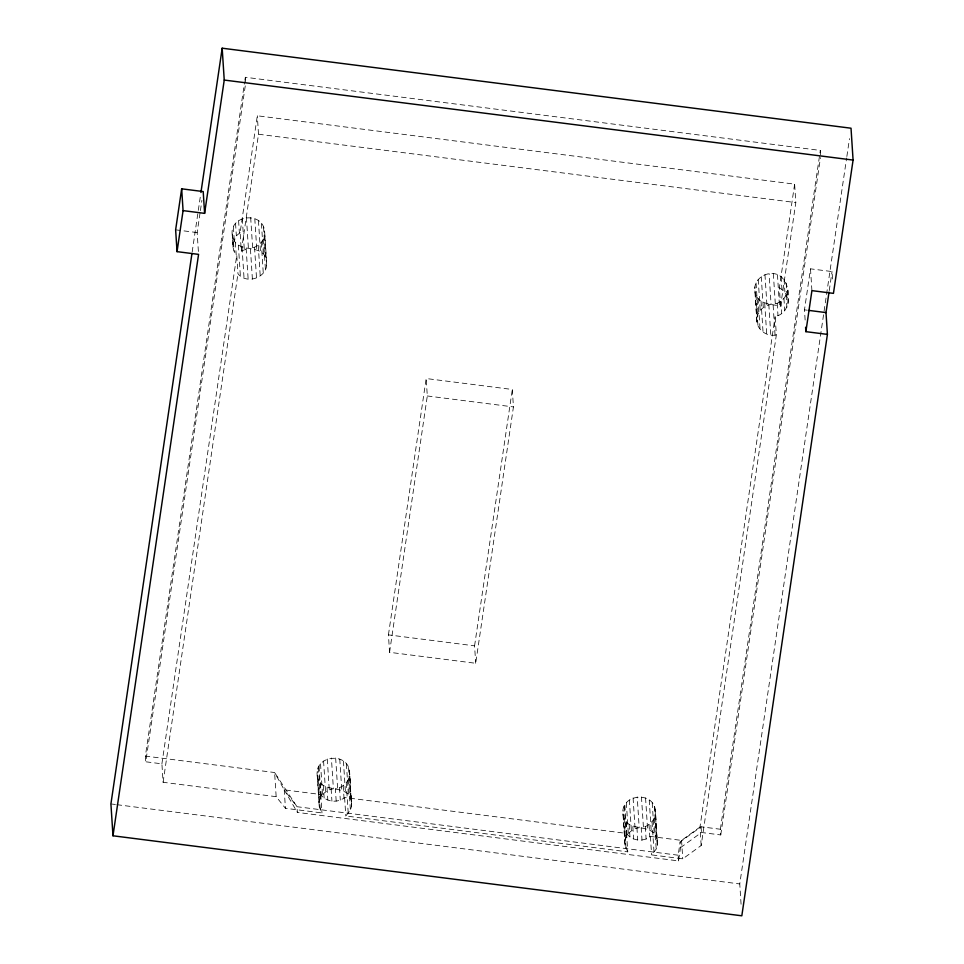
<?xml version="1.0" encoding="UTF-8"?>
<svg xmlns="http://www.w3.org/2000/svg" width="964" height="964" viewBox="0 0 964 964"><rect width="100%" height="100%" fill="white"/><g stroke="black" fill="none" stroke-linecap="round" stroke-linejoin="round"><path stroke-width="0.72" stroke-dasharray="4.82 3.62" d="M232.228 234.915C229.348 215.008 262.425 211.044 264.594 230.926L266.594 261.774C268.872 276.885 247.242 285.416 237.963 273.752L236.77 255.303C231.577 249.881 233.059 241.723 232.228 234.915L233.288 238.831L234.095 251.243M233.023 247.326L232.264 230.866M266.558 265.823L264.594 230.926M680.488 847.657L701.455 832.486L720.759 834.945L720.385 829.245L701.081 826.787L680.126 841.958L680.488 847.657L678.548 860.912L297.358 812.411L296.996 806.711L274.607 772.526L276.162 796.674L285.416 808.29L321.952 812.941L319.204 806.205L317.204 775.345C314.324 755.451 347.402 751.474 349.583 771.357L351.535 806.266L350.402 810.17L345.799 815.978L627.757 851.851L626.564 833.402L344.606 797.529C337.677 803.41 325.916 802.072 320.759 794.493L284.235 789.853L274.607 772.526L145.383 756.089L244.663 81.723M319.204 806.205L317.24 771.296M351.535 806.266L349.583 771.357M627.757 851.851L625.009 845.115L623.009 814.255C620.129 794.36 653.206 790.384 655.387 810.266L657.34 845.175L656.207 849.079L651.604 854.887L682.753 858.852L701.165 845.524L776.345 334.894L775.152 316.445C792.541 313.252 791.721 286.344 781.117 276.68C770.706 268.353 752.908 277.355 754.896 290.971L756.885 321.819C758.029 330.773 767.706 337.038 776.345 334.894M625.009 845.115L623.045 810.206M657.34 845.175L655.387 810.266M756.885 321.819L754.933 286.923M788.034 303.431L787.275 286.983M192.173 252.014L198.09 211.839M198.307 210.357L200.717 193.993M198.391 251.471L197.162 232.577L200.187 212.068M200.404 210.61L201.91 200.355M244.892 80.241L245.326 77.265L820.328 150.42L820.689 156.12M276.162 796.674L163.097 782.286L161.904 763.837L145.757 761.789L245.687 82.964L245.326 77.265M161.904 763.837L236.77 255.303M246.423 217.527L248.411 248.387L241.313 251.05L240.12 232.601L257.316 115.776L794.625 184.148L795.818 202.585L780.575 306.13C770.887 304.009 756.342 304.299 754.896 290.971M163.097 782.286L237.963 273.752M241.313 251.05L258.509 134.225L257.316 115.776M388.432 634.878L426.172 378.527L512.318 389.48L513.438 406.928L475.698 663.28L389.564 652.315L388.432 634.878L474.577 645.844L475.698 663.28M389.564 652.315L427.305 395.963L426.172 378.527M474.577 645.844L512.318 389.48M678.548 860.912L678.174 855.213L680.126 841.958M701.165 845.524L699.972 827.076L775.152 316.445M780.575 306.13L779.382 287.682L794.625 184.148M720.385 829.245L820.328 150.42M720.759 834.945L820.472 157.614M805.133 320.024L804.47 309.854L810.507 268.836L832.04 271.571L832.703 281.753M741.075 904.22L739.762 883.94L846.633 157.963M846.862 156.481L849.489 138.623M829.245 290.622L832.04 271.571M233.059 243.265L236.361 235.855L240.12 232.601M252.399 279.162L250.399 248.302C257.352 247.423 263.461 241.988 264.558 234.975M319.241 802.156C320.337 795.143 326.447 789.697 333.399 788.817L331.399 757.969M336.183 801.144L335.388 788.745C342.328 787.853 348.438 782.419 349.546 775.405M756.921 317.771C758.029 310.757 764.139 305.323 771.08 304.443L769.091 273.583M625.046 841.066C626.142 834.053 632.251 828.606 639.204 827.727L637.204 796.879M775.068 335.219L773.08 304.359C780.021 303.479 786.13 298.033 787.239 291.032M626.564 833.402C629.938 838.306 636.168 840.656 641.988 840.054L641.193 827.654C648.145 826.763 654.243 821.328 655.351 814.315M641.988 840.054L646.109 839.017L650.411 836.439L681.56 840.403L699.972 827.076M233.288 238.831C239.301 254.351 264.618 242.434 266.594 261.774M317.204 775.345C319.337 795.782 349.438 781.78 351.571 802.205M623.009 814.255C625.142 834.679 655.243 820.689 657.376 841.114M258.509 134.225L795.818 202.585M175.629 229.842L197.162 232.577M804.47 309.854L807.338 310.215M427.305 395.963L513.438 406.928M678.174 855.213L296.996 806.711L284.235 789.853L285.416 808.29M110.92 803.928L115.403 804.494M116.897 804.687L739.762 883.94M779.382 287.682L784.901 291.959L788.07 299.382M284.235 789.853L297.358 812.411M810.507 268.836L811.917 290.634M786.202 283.067L787.01 295.466M786.094 294.936L786.901 307.347M784.106 279.548L784.901 291.959M783.937 298.442L784.744 310.854M781.117 276.68L781.924 289.092M780.9 301.298L781.708 313.71M777.454 274.644L779.442 305.504M777.201 303.323L777.996 315.734M773.345 273.595L775.345 304.443M768.814 304.359L770.814 335.207M764.97 274.62L766.958 305.48M764.717 303.298L766.705 334.147M761.259 276.644L763.259 307.492M761.042 301.262L763.042 332.122M758.222 279.5L760.222 310.36M758.066 298.394L760.054 329.254M756.065 283.006L758.066 313.866M755.957 294.888L757.957 325.736M701.081 826.787L701.455 832.486M681.56 840.403L682.753 858.852M655.05 809.061L657.05 839.909M654.315 806.35L656.315 837.21M654.207 818.231L656.207 849.079M652.218 802.843L654.219 833.691M652.05 821.738L654.05 852.586M649.23 799.963L651.23 830.823M650.411 836.439L651.604 854.887M649.013 824.594L649.82 837.005M645.567 797.939L647.555 828.787M645.314 826.606L646.109 839.017M641.458 796.879L643.458 827.739M636.927 827.642L637.734 840.054M633.083 797.915L635.083 828.763M632.83 826.582L633.637 838.993M629.371 799.927L631.372 830.787M629.155 824.557L629.962 836.969M626.347 802.795L628.335 833.643M626.178 821.69L626.974 834.089M624.853 805.217L626.841 836.065M624.178 806.302L626.178 837.15M624.082 818.171L626.07 849.031M349.245 770.152L351.245 801M348.51 767.44L350.51 798.3M348.402 779.322L350.402 810.17M346.413 763.934L348.414 794.782M346.245 782.828L348.245 813.676M343.425 761.054L345.425 791.914M344.606 797.529L345.799 815.978M343.208 785.684L344.015 798.096M339.762 759.029L341.75 789.878M339.509 787.696L340.304 800.108M335.653 757.969L337.653 788.829M331.122 788.733L331.929 801.144M327.278 759.005L329.266 789.853M327.025 787.672L327.832 800.084M323.567 761.018L325.567 791.878M323.35 785.648L324.157 798.059M320.542 763.886L322.53 794.734M320.373 782.78L321.169 795.18M319.048 766.308L321.036 797.156M320.759 794.493L321.952 812.941M318.373 767.392L320.373 798.24M318.277 779.261L320.265 810.121M263.534 227.01L265.522 257.858M263.425 238.879L265.425 269.739M261.437 223.491L263.425 254.351M261.268 242.386L263.268 273.246M258.448 220.623L260.449 251.483M258.232 245.242L260.232 276.102M254.785 218.587L256.773 249.447M254.532 247.266L256.52 278.114M250.676 217.539L252.676 248.387M246.145 248.302L248.146 279.15M242.301 218.575L244.29 249.423M242.048 247.242L244.037 278.102M238.59 220.587L239.397 232.999M238.373 245.205L240.373 276.065M235.553 223.443L236.361 235.855M235.385 242.338L236.192 254.749M233.396 226.95L234.204 239.361M145.383 756.089L145.757 761.789"/><path stroke-width="1.45" d="M181.666 188.823L183.076 210.622L204.609 213.357L203.199 191.559L181.666 188.823L175.629 229.842L177.039 251.64L198.572 254.376L112.981 835.788L741.822 915.8L827.413 334.388L826.003 312.589L829.028 292.08M177.039 251.64L183.076 210.622M191.957 253.496L110.92 803.928L112.981 835.788M200.934 192.499L222.178 48.2L851.019 128.212L853.08 160.072L833.45 293.369L811.917 290.634L805.88 331.652L827.413 334.388M204.609 213.357L224.238 80.06L222.178 48.2M224.238 80.06L853.08 160.072M808.772 310.396L826.003 312.589M805.603 327.29L805.88 331.652"/></g></svg>
